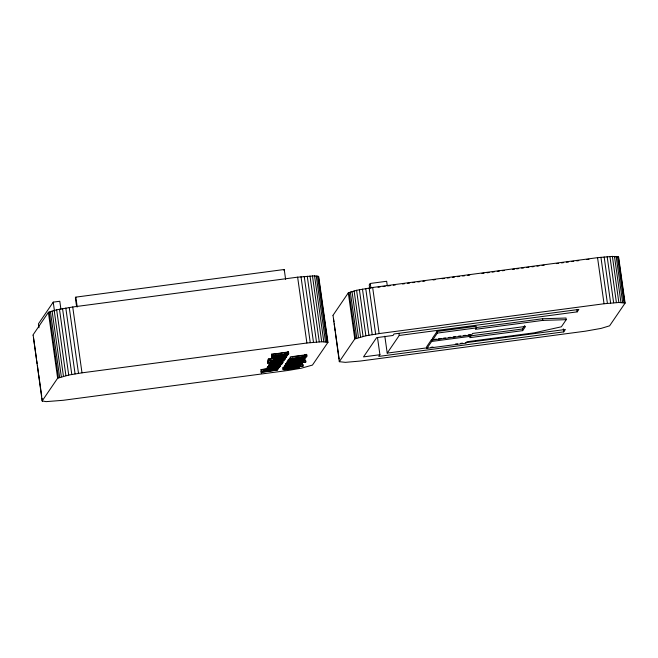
<?xml version="1.0" encoding="UTF-8"?>
<svg xmlns="http://www.w3.org/2000/svg" width="658" height="658" viewBox="0 0 658 658"><rect width="100%" height="100%" fill="white"/><g stroke="black" fill="none" stroke-linecap="round" stroke-linejoin="round"><path stroke-width="0.99" d="M302.195 363.529C297.712 363.586 288.977 364.219 286.008 366.004L288.755 365.05L293.978 364.828L297.696 363.816L301.422 363.981L302.195 363.529L301.964 361.884M60.906 309.17L59.796 301.265L53.224 302.137L38.444 323.826L39.003 327.774M32.9 335.095L48.379 312.369L56.662 309.803L72.734 306.99L297.63 277.166L314.549 275.866L318.694 276.516L327.955 342.366L312.443 365.083L301.224 368.233L288.188 370.446L63.283 400.286L46.126 401.635L42.153 400.936L33.18 335.383M285.621 279.379L284.24 269.5L75.835 297.136L75.374 297.811L76.624 306.702M42.153 400.936L57.641 378.218L68.72 375.06L81.995 372.839L306.883 343.015L321.704 341.749L327.955 342.366M283.779 270.175L284.24 269.5M261.292 371.408L268.867 370.207L266.729 370.109L269.015 369.508L278.795 368.192L268.505 369.911L278.12 369.179L261.292 371.408L261.21 369.549L279.658 367.148L273.234 368.628L267.765 368.719M280.793 359.91L281.024 361.563L282.578 360.938L267.716 362.969L268.587 362.394L268.324 359.095L273.901 358.363M271.557 354.358L288.541 351.907L288.623 353.765L286.452 354.062C296.116 353.798 269.591 357.368 278.367 355.131L271.787 356.003L271.557 354.358L278.137 353.486L277.396 353.65M271.787 355.427L271.869 357.294L274.123 356.792L271.869 357.294M271.787 356.003L288.772 353.552M261.226 372.905L262.18 371.507L263.858 371.285L263.463 371.869L277.569 370.002L263.299 372.099L261.226 372.905L260.996 371.26M279.954 364.507L280.037 366.374L268.456 367.904L270.783 367.403L268.859 367.18L271.285 366.662L269.188 366.679L268.892 364.935L269.961 364.565M274.625 358.857L274.542 356.99L274.625 358.857L286.205 357.319L276.508 358.084L286.707 356.578L277.026 357.343L287.365 355.624L276.36 357.162L275.291 357.533L277.454 357.607L274.797 358.265L276.952 358.347L274.773 358.635M276.22 356.513L287.801 354.983L276.072 356.735L275.99 354.868M288.541 351.907L286.946 352.318M284.363 368.11L284.248 366.292L284.363 368.11L302.894 366.185L302.779 364.368L300.829 364.573M287.365 365.083L287.02 362.229L287.135 364.047L305.781 361.949L305.551 360.304L302.622 360.609M304.539 355.476L292.308 356.8L292.868 357.023M304.909 354.925L290.31 356.866L290.54 358.511L305.139 356.57L305.131 354.596L306.71 354.391L306.941 356.036L306.34 356.916L304.769 357.121L304.761 355.147M287.456 363.043L293.484 361.801L301.635 361.357L302.121 360.642L303.971 360.403L303.305 361.374L289.01 362.871L290.005 363.101C287.636 365.083 285.885 360.765 288.665 360.872M332.825 315.585L348.304 292.868L356.587 290.293L372.658 287.488L597.554 257.665L612.376 256.398L618.619 257.015L625.1 303.108L609.596 325.825L601.132 328.391L585.332 331.188L360.428 361.036L345.376 362.352L339.306 361.686L333.104 315.881M283.047 369.516L299.439 367.041L298.847 367.921L283.985 369.886L283.047 369.516L282.817 367.871L285.736 367.477M284.832 366.884L301.232 364.409L300.64 365.289L285.778 367.263L284.832 366.884L284.601 365.239L285.539 365.609M304.152 356.036L304.161 358.01L289.561 359.951L289.331 358.297L291.28 358.042M305.139 356.57L305.131 354.596M302.894 366.185L302.779 364.368M305.666 362.122L305.551 360.304M387.323 285.983L386.657 281.279L370.265 283.458L369.237 284.963L369.763 288.73M339.306 361.686L354.785 338.96L365.873 335.802L379.14 333.581L604.036 303.757L618.857 302.491L625.1 303.108M377.495 337.496L379.921 354.72L378.761 356.414L563.725 331.879L565.354 329.477L465.593 342.711M427.93 347.712L387.208 353.107L399.233 335.465L398.954 333.483M436.394 339.141L431.385 339.808L426.697 346.692L426.927 348.345L465.987 343.163L466.95 341.749L534.395 332.8L561.373 326.796L566.225 319.673L565.995 318.028L542.562 318.752L476.178 327.561M566.225 319.673L542.792 320.397L475.405 329.337L476.376 327.914L476.145 326.269L437.085 331.451L432.355 338.385L432.594 340.03L471.646 334.848L472.6 333.45L525.528 326.434L522.658 330.645L469.73 337.661L470.684 336.271L470.445 334.626L468.447 334.889M426.927 348.345L431.623 341.453L431.385 339.808M432.594 340.03L437.315 333.096L437.085 331.451M522.658 330.645L522.427 329L524.722 325.628M399.233 335.465L577.206 311.859L578.851 309.449L394.068 333.96L393.032 335.473L376.639 337.644L363.52 356.891L379.921 354.72M268.184 363.06C265.306 358.881 273.892 361.036 275.99 359.762L273.843 359.655L273.613 358.01L274.74 357.639M267.592 368.974L267.345 367.213L268.489 366.753M284.848 359.523L282.858 359.342C284.059 360.214 273.35 361.686 275.307 360.362L272.971 361.077L283.845 359.836L284.848 359.523L284.618 357.878M282.825 362.64L282.463 360.847L282.825 362.64L281.904 363.093L279.971 363.348L281.246 362.838L279.683 362.854L270.857 364.335L270.298 361.077L273.3 360.568L273.67 363.989L272.371 364.055L273.062 363.611L272.831 361.966M285.671 365.873L285.408 364.063L287.127 363.438M270.759 364.187L273.062 363.611M288.525 361.661L288.237 359.91L289.742 359.408L289.972 361.053L288.525 361.661L298.123 360.79L305.032 359.367L289.972 361.053M269.928 365.404L282.307 363.397L280.431 363.825C287.069 364.877 268.513 364.557 272.248 365.478L270.01 365.577L269.698 363.759L270.775 363.348M274.871 358.363L274.567 356.611L276.121 356.159M268.703 367.411L268.629 365.535L269.147 365.379L269.377 367.032M275.357 357.631L275.052 355.879L276.121 355.517M273.843 359.655L285.917 357.746L275.628 359.465L285.243 358.733L268.406 360.962L268.324 359.095M266.729 370.109L266.498 368.455L267.617 368.085M270.405 360.477L270.635 362.122L269.467 362.731L280.069 360.781L284.231 360.633L281.024 361.563M278.063 353.716L284.906 352.589L285.136 354.234L286.806 354.333L278.342 355.55L285.136 354.234M282.693 362.492L280.366 362.566L280.127 360.921L278.293 361.176L275.143 361.966L275.381 363.619L273.67 363.989M275.381 363.619L280.366 362.566M280.185 366.152L270.43 367.205L280.538 365.634L270.857 366.391L281.196 364.672L269.188 366.679L268.892 364.935M378.037 287.233L380.077 286.97M383.137 286.559L385.169 286.288M388.228 285.885L390.268 285.613M393.328 285.21L395.359 284.939M402.499 283.993L404.53 283.721M407.59 283.318L409.63 283.047M412.681 282.644L414.721 282.372M417.781 281.969L419.82 281.698M422.872 281.295L424.912 281.024M433.063 279.938L435.103 279.666M442.234 278.721L444.273 278.457M447.333 278.046L449.365 277.775M452.424 277.372L454.464 277.1M457.516 276.697L459.555 276.426M462.615 276.023L464.655 275.751M467.706 275.348L469.746 275.077M481.977 273.457L484.008 273.185M487.068 272.782L489.108 272.511M492.168 272.099L494.199 271.836M497.259 271.425L499.299 271.154M502.35 270.751L504.39 270.479M512.541 269.402L514.581 269.13M516.62 268.859L518.66 268.587M521.712 268.184L523.752 267.913M526.811 267.51L528.843 267.238M531.903 266.835L533.942 266.564M537.002 266.161L539.034 265.89M542.093 265.487L544.133 265.215M556.355 263.595L558.395 263.323M561.455 262.912L563.495 262.649M566.546 262.238L568.586 261.966M571.646 261.563L573.677 261.292M576.737 260.889L578.777 260.617M586.928 259.54L588.968 259.268M437.315 333.096L476.376 327.914M268.176 359.317L274.115 358.528M305.361 356.249L306.941 356.036M438.401 338.878L441.403 338.475M443.41 338.212L445.408 337.949M448.419 337.546L450.417 337.283M453.42 336.888L455.426 336.616M458.429 336.222L460.435 335.958M463.438 335.555L465.445 335.292M304.991 356.792L291.478 358.881L290.54 358.511M268.587 362.394L270.635 362.122M304.383 357.681L305.962 357.475L305.361 358.347L290.499 360.321L289.561 359.951M470.519 335.884L522.427 329M431.623 341.453L470.684 336.271M289.471 364.598L292.391 364.203M295.31 363.816L297.251 363.561M261.061 369.763L267 368.974M430.982 347.301L433.013 347.037M455.41 344.06L457.45 343.797M460.501 343.386L462.541 343.114M270.454 361.267L271.326 361.16M272.807 362.41L273.901 362.27L274.131 363.915M290.918 361.818L292.868 361.62M303.478 360.683L305.435 360.477M287.25 363.874L305.781 361.949M295.952 365.075L297.901 364.877M300.714 364.746L302.664 364.54M284.478 367.937L303.009 366.021M268.686 367.419L267.345 367.213M287.233 352.343L287.933 352.334M276.212 356.019L275.052 355.879M275.71 356.759L274.567 356.611M274.756 358.166L273.613 358.01M267.633 368.612L266.498 368.455M289.29 360.074L288.237 359.91M268.851 365.815L268.398 365.667M287.916 361.703L287.217 361.398M269.698 363.759L270.282 364.063M289.331 358.297L290.268 358.676M282.817 367.871L283.754 368.241M618.265 256.743L624.738 302.836M617.443 256.538L623.916 302.631M616.168 256.414L622.649 302.507M614.465 256.365L620.946 302.458M612.376 256.398L618.857 302.491M609.925 256.505L616.406 302.598M607.17 256.686L613.643 302.787M604.151 256.949L610.624 303.042M600.927 257.278L607.4 303.371M597.554 257.665L604.036 303.757M576.934 309.951L577.206 311.859M563.297 328.877L563.725 331.879M542.562 318.752L542.792 320.397M384.831 336.23L387.208 353.107M372.658 287.488L379.14 333.581M370.265 283.458L370.923 288.155M369.163 287.998L375.644 334.091M365.741 288.549L372.222 334.642M362.468 289.125L368.941 335.218M359.391 289.709L365.873 335.802M356.587 290.293L363.068 336.394M354.111 290.877L360.584 336.97M352.005 291.436L358.478 337.529M350.311 291.955L356.792 338.056M349.069 292.44L355.55 338.533M348.304 292.868L354.785 338.96M333.524 318.883L333.943 321.894M334.223 323.892L335.21 330.908M335.498 332.915L339.158 358.964M318.34 276.245L327.594 342.094M317.518 276.039L326.771 341.889M316.243 275.916L325.496 341.765M314.549 275.866L323.802 341.716M312.451 275.899L321.704 341.749M310 276.006L319.262 341.856M307.245 276.196L316.498 342.037M304.226 276.45L313.479 342.3M301.002 276.779L310.255 342.629M297.63 277.166L306.883 343.015M303.757 357.549L303.988 359.194M301.405 359.712L301.635 361.357M301.718 362.073L301.948 363.718M299.472 359.877L299.703 361.522M298.666 358.01L298.897 359.655M299.201 363.306L299.431 364.951M298.502 359.926L298.732 361.571M297.523 359.951L297.753 361.596M297.408 365.93L297.638 367.575M293.501 358.725L293.731 360.37M293.855 362.64L294.085 364.285M293.139 362.887L293.369 364.54M292.547 362.829L292.785 364.474M290.795 359.194L291.025 360.839M288.961 359.597L289.199 361.242M288.467 359.77L288.697 361.415M288.541 363.191L288.78 364.845M288.097 361.02L288.327 362.665M287.661 361.152L287.891 362.797M287.785 363.315L288.015 364.96M287.373 361.283L287.554 363.232M286.575 363.561L286.806 365.206M286.131 363.685L286.362 365.33M285.786 363.808L286.008 366.004M281.83 360.806L282.06 362.451M281.92 361.834L282.15 363.479M281.344 360.823L281.575 362.468M281.361 362.492L281.599 364.137M280.777 360.855L281.007 362.5M280.316 358.602L280.547 360.255M279.411 361.012L279.642 362.657M278.293 361.176L278.523 362.821M277.347 361.349L277.577 363.002M275.842 355.09L276.072 356.735M276.492 361.555L276.722 363.2M275.381 355.715L275.612 357.36M275.373 359.194L275.612 360.839M275.644 361.81L275.875 363.455M274.797 356.48L275.028 358.133M274.888 359.21L275.118 360.855M273.736 355.369L273.975 357.014M273.95 357.837L274.18 359.49M273.687 358.116L273.917 359.762M274.337 362.188L274.567 363.833M271.705 354.136L272.017 357.072M272.577 360.74L273.037 364.063M271.894 360.872L272.132 362.517M271.145 360.979L271.376 362.632M271.08 362.196L271.532 364.886M270.627 362.681L271.006 364.993M270.035 363.553L270.265 365.198M269.78 363.932L270.191 366.21M269.212 364.762L269.574 366.728M268.629 365.535L268.859 367.18M267.765 361.012L267.995 362.657M267.642 361.382L267.872 363.027M268.719 368.398L268.374 366.045L268.456 367.904M267.477 361.226L267.716 362.969M267.913 366.917L268.143 368.57M267.535 367.074L267.855 369.73M266.827 368.283L267.058 369.936M266.564 368.562L266.794 370.207M261.21 369.549L261.44 371.194M75.835 297.136L77.225 307.015M72.734 306.99L81.995 372.839M69.246 307.5L78.499 373.349M65.816 308.051L75.078 373.9M62.543 308.627L71.796 374.476M59.467 309.211L68.72 375.06M56.662 309.803L65.915 375.644M53.224 302.137L54.474 311.028M54.186 310.379L63.439 376.228M52.081 310.938L61.334 376.787M50.386 311.464L59.639 377.305M49.153 311.941L58.406 377.791M48.379 312.369L57.641 378.218M33.459 337.406L36.453 358.684M36.733 360.707L37.161 363.751M37.448 365.774L38.444 372.864M38.732 374.887L41.717 396.165M42.005 398.189L42.433 401.232M276.278 364.409L280.242 364.137L276.278 364.409M290.203 361.25L303.453 359.572L290.203 361.25M269.533 368.464L269.155 368.653L278.095 367.468L269.533 368.464"/></g></svg>
